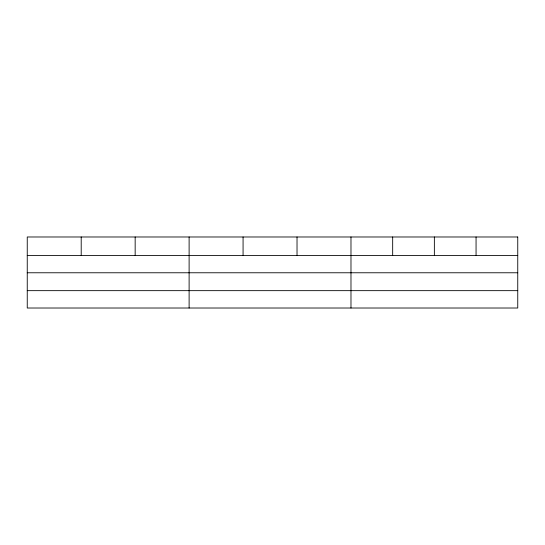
<?xml version="1.0" encoding="UTF-8"?>
<svg xmlns="http://www.w3.org/2000/svg" width="545" height="545" viewBox="0 0 545 545"><rect width="100%" height="100%" fill="white"/><g stroke="black" fill="none" stroke-linecap="round" stroke-linejoin="round"><path stroke-width="0.82" d="M27.25 255.414L517.75 255.414M27.25 272.772L517.75 272.772M27.25 290.655L517.75 290.655M476.058 236.986L476.058 255.414M434.365 236.986L434.365 255.414M392.673 236.986L392.673 255.414M350.98 236.986L350.98 308.014M297.025 236.986L297.025 255.414M243.07 236.986L243.07 255.414M189.115 236.986L189.115 308.014M135.16 236.986L135.16 255.414M81.205 236.986L81.205 255.414M517.75 236.986L27.25 236.986L27.25 308.014L517.75 308.014L517.75 236.986"/></g></svg>
